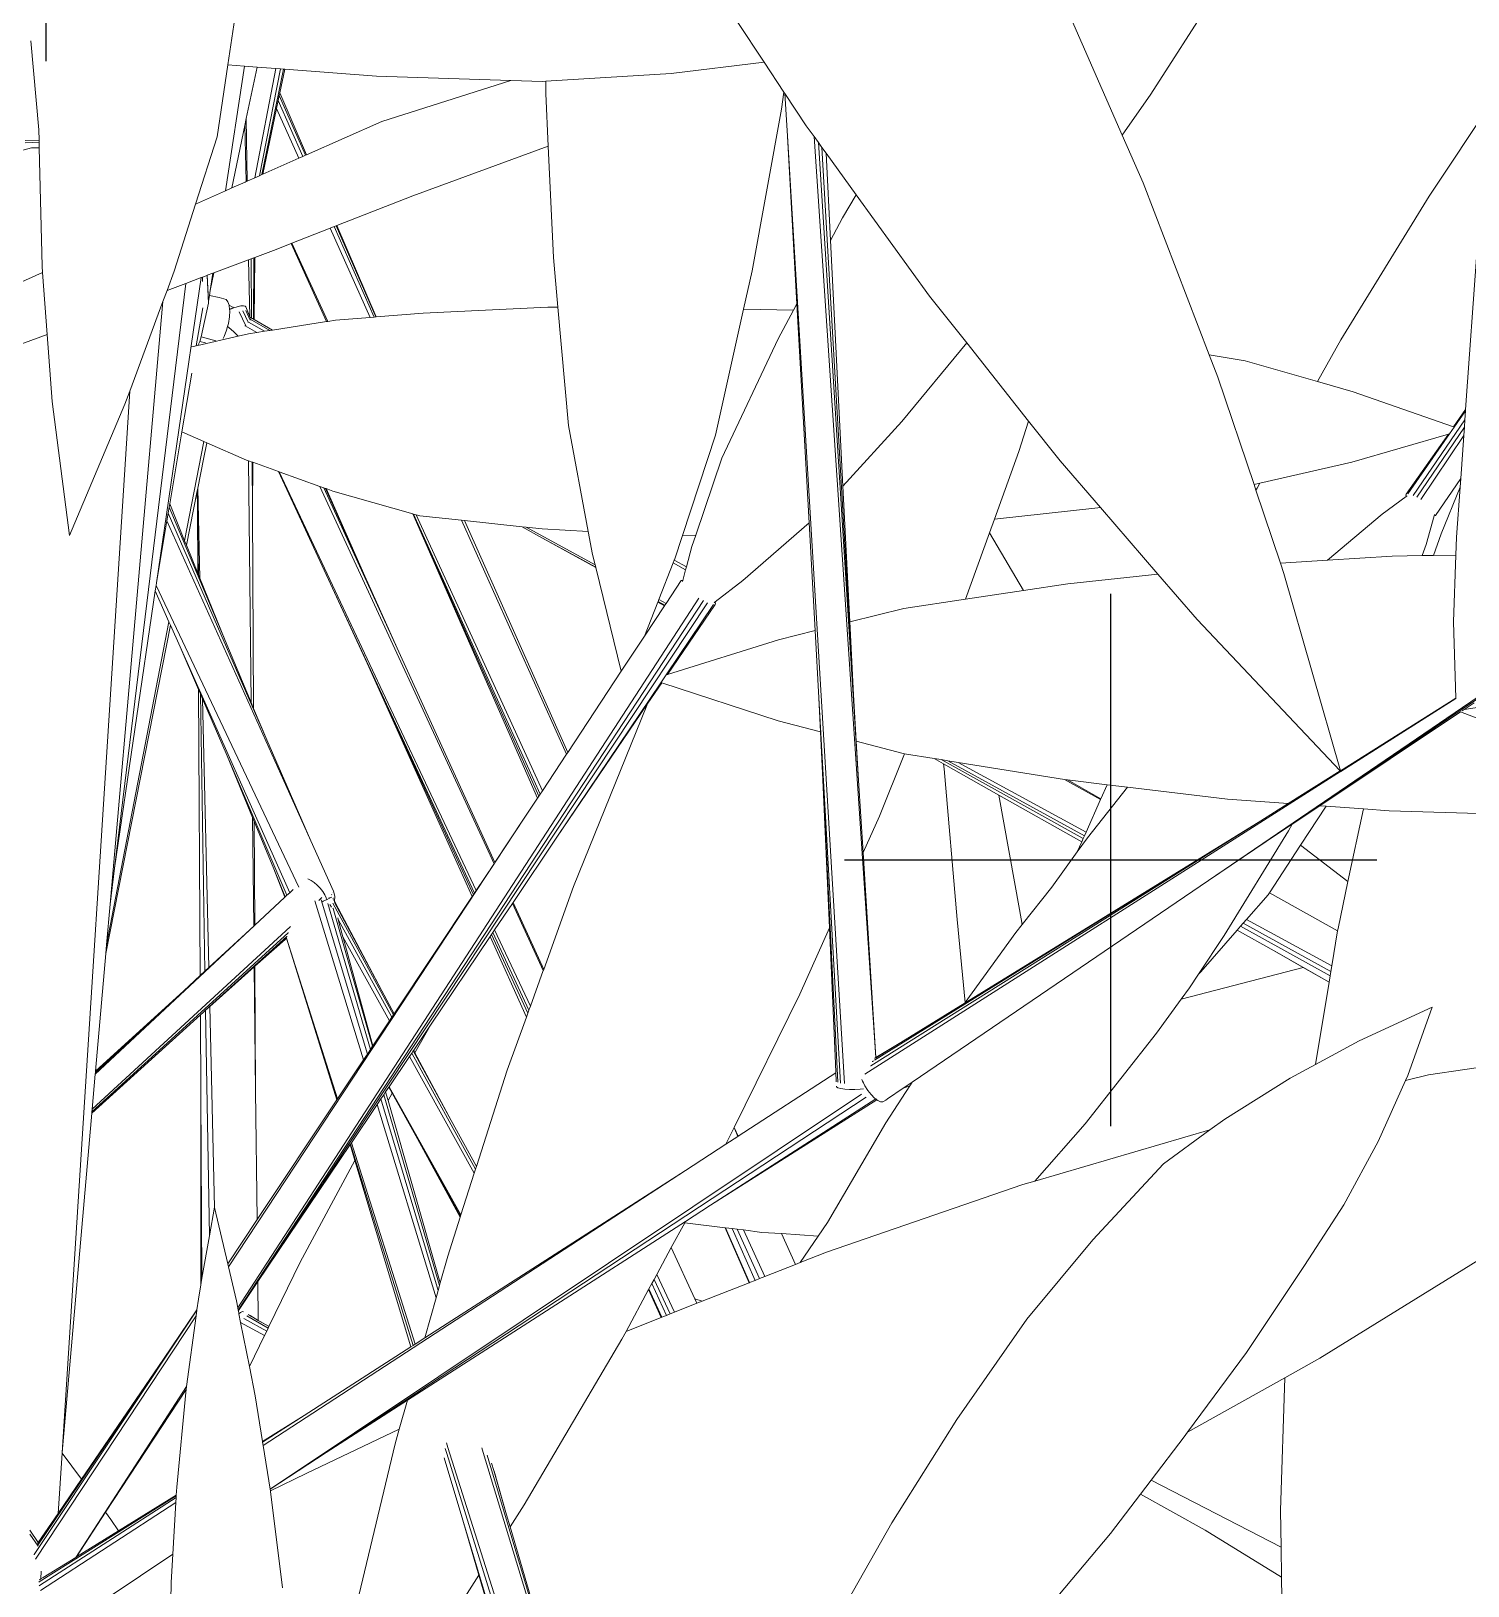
# Model space of a CAD drawing. Header units: millimetres. Extents: x 18 to 174501, y 22 to 24571.
# Drawn here: x 18323.7 to 18458.6, y 21931.9 to 22077.9 of the extents above; entities that cross this region are included whole.
import ezdxf

# ---------------------------------------------------------------- set-up
doc = ezdxf.new("R2010")
doc.units = ezdxf.units.MM
doc.header["$MEASUREMENT"] = 0
doc.layers.add('Edges', color=7, linetype='Continuous', lineweight=18)
doc.layers.add('tampak', color=7, linetype='Continuous')

# ---------------------------------------------------------------- blocks, each defined once
blk = doc.blocks.new('OUTDOOR')
at = {"layer": 'tampak', "transparency": 33554687}
h = blk.add_hatch(dxfattribs=at)
h.set_pattern_fill('CROSS', scale=400)
h.paths.add_polyline_path([(1833117.56, 62258.33), (1829017.56, 62258.33), (1829017.56, 55399.79), (1833117.56, 55399.79)])
blk = doc.blocks.new('BAMBOOPLAN')
at = {"layer": 'Edges'}
for p, q in [((3.6904, -1.3713), (3.7075, -1.2572)), ((5.029, -1.2551), (4.9295, -1.4104)), ((4.8909, -1.4656), (4.8066, -1.2728)), ((4.4103, -1.3675), (4.3742, -1.313)), ((3.4369, -1.4585), (3.4262, -1.3388)), ((3.676, -1.4676), (3.6904, -1.3713)), ((3.6872, -1.5402), (3.7127, -1.373)), ((3.6904, -1.3713), (3.7127, -1.373)), ((3.7127, -1.373), (3.7298, -1.3742)), ((3.7153, -1.4432), (3.7298, -1.3742)), ((3.7266, -1.5226), (3.7549, -1.3761)), ((3.7298, -1.3742), (3.7549, -1.3761)), ((3.7328, -1.5199), (3.7611, -1.3766)), ((3.765, -1.3769), (3.736, -1.5185)), ((3.7549, -1.3761), (3.7611, -1.3766)), ((3.7611, -1.3766), (3.765, -1.3769)), ((3.765, -1.3769), (3.7669, -1.377)), ((4.2857, -1.3826), (4.4103, -1.3675)), ((4.4368, -1.4077), (4.4103, -1.3675)), ((3.7669, -1.377), (3.7603, -1.4086)), ((3.7669, -1.377), (3.89, -1.3863)), ((3.89, -1.3863), (4.0702, -1.3922)), ((3.8972, -1.447), (4.0702, -1.3922)), ((4.0702, -1.3922), (4.1126, -1.3936)), ((4.1126, -1.3936), (4.1173, -1.3933)), ((4.1173, -1.3933), (4.2857, -1.3826)), ((4.1173, -1.3933), (4.1173, -1.4096)), ((3.7595, -1.4122), (3.758, -1.4192)), ((3.7603, -1.4086), (3.7595, -1.4122)), ((3.7595, -1.4122), (3.7945, -1.4925)), ((3.7603, -1.4086), (3.7961, -1.4918)), ((4.1173, -1.4096), (4.1206, -1.4804)), ((4.4368, -1.4077), (4.4337, -1.4307)), ((4.4382, -1.4098), (4.4368, -1.4077)), ((4.4382, -1.4098), (4.4412, -1.4595)), ((4.4668, -1.453), (4.4382, -1.4098)), ((4.9295, -1.4104), (4.8909, -1.4656)), ((3.7558, -1.4297), (3.7373, -1.5179)), ((3.758, -1.4192), (3.7558, -1.4297)), ((3.7858, -1.4964), (3.7558, -1.4297)), ((3.7912, -1.494), (3.758, -1.4192)), ((4.4337, -1.4307), (4.3944, -1.6475)), ((5.3029, -1.5473), (5.3885, -1.4191)), ((3.4372, -1.4721), (3.4369, -1.4585)), ((3.6957, -1.5364), (3.7133, -1.4527)), ((3.7133, -1.4527), (3.7153, -1.4432)), ((3.7153, -1.5276), (3.7133, -1.4527)), ((3.7163, -1.5272), (3.7153, -1.4432)), ((3.7961, -1.4918), (3.8972, -1.447)), ((4.4412, -1.4595), (4.518, -2.7382)), ((4.4412, -1.4595), (4.4542, -1.6919)), ((4.4773, -1.4675), (4.4668, -1.453)), ((3.4372, -1.4721), (3.4185, -1.4729)), ((3.4373, -1.4751), (3.4185, -1.476)), ((3.4373, -1.4751), (3.4372, -1.4721)), ((3.4373, -1.476), (3.4373, -1.4751)), ((3.4374, -1.4826), (3.4373, -1.476)), ((3.6472, -1.558), (3.676, -1.4676)), ((3.939, -1.5468), (4.1206, -1.4804)), ((4.1206, -1.4804), (4.1277, -1.6298)), ((4.5604, -2.7033), (4.4773, -1.4675)), ((4.4831, -1.4755), (4.4773, -1.4675)), ((4.537, -2.3317), (4.4831, -1.4755)), ((4.4877, -1.4819), (4.4831, -1.4755)), ((4.9188, -1.5296), (4.8909, -1.4656)), ((3.427, -1.4827), (3.3761, -1.4962)), ((3.4374, -1.4826), (3.427, -1.4827)), ((3.4411, -1.6415), (3.4374, -1.4826)), ((3.7373, -1.5179), (3.7858, -1.4964)), ((3.7858, -1.4964), (3.7912, -1.494)), ((3.7912, -1.494), (3.7945, -1.4925)), ((3.7945, -1.4925), (3.7961, -1.4918)), ((4.5303, -2.2164), (4.4877, -1.4819)), ((4.4934, -1.4898), (4.4877, -1.4819)), ((4.4934, -1.4898), (4.4994, -1.6069)), ((4.5338, -1.5454), (4.4934, -1.4898)), ((3.7163, -1.5272), (3.7266, -1.5226)), ((3.7266, -1.5226), (3.7328, -1.5199)), ((3.7328, -1.5199), (3.736, -1.5185)), ((3.736, -1.5185), (3.7373, -1.5179)), ((3.6472, -1.558), (3.6872, -1.5402)), ((3.6872, -1.5402), (3.6957, -1.5364)), ((3.6957, -1.5364), (3.7137, -1.5284)), ((3.7137, -1.5284), (3.7153, -1.5276)), ((3.7153, -1.5276), (3.7163, -1.5272)), ((5.0078, -1.7603), (4.9188, -1.5296)), ((3.6185, -1.648), (3.6472, -1.558)), ((3.8369, -1.5868), (3.939, -1.5468)), ((4.5338, -1.5454), (4.5156, -1.5764)), ((4.6323, -1.6815), (4.5338, -1.5454)), ((5.1844, -1.7402), (5.3029, -1.5473)), ((4.5156, -1.5764), (4.4994, -1.6069)), ((3.7764, -1.6104), (3.8279, -1.5903)), ((3.8279, -1.5903), (3.8331, -1.5882)), ((3.8817, -1.7101), (3.8279, -1.5903)), ((3.8331, -1.5882), (3.8357, -1.5872)), ((3.887, -1.7096), (3.8331, -1.5882)), ((3.8357, -1.5872), (3.8369, -1.5868)), ((3.8357, -1.5872), (3.889, -1.7095)), ((3.8369, -1.5868), (3.8896, -1.7094)), ((3.7268, -1.6295), (3.7517, -1.6201)), ((3.7517, -1.6201), (3.7755, -1.6108)), ((3.7755, -1.6108), (3.7764, -1.6104)), ((3.7755, -1.6108), (3.8229, -1.7157)), ((3.7764, -1.6104), (3.8245, -1.7155)), ((4.4994, -1.6069), (4.5161, -1.9367)), ((5.3672, -1.6171), (5.3518, -1.8338)), ((3.4417, -1.6499), (3.4411, -1.6415)), ((3.6089, -1.674), (3.6185, -1.648)), ((3.6718, -1.6503), (3.7181, -1.6328)), ((3.7181, -1.6328), (3.7219, -1.6313)), ((3.7201, -1.7087), (3.7181, -1.6328)), ((3.7219, -1.6313), (3.7253, -1.6301)), ((3.7223, -1.7109), (3.7219, -1.6313)), ((3.7253, -1.6301), (3.7249, -1.7124)), ((3.7253, -1.6301), (3.7268, -1.6295)), ((3.7268, -1.6295), (3.7258, -1.7129)), ((4.1277, -1.6298), (4.1335, -1.6963)), ((4.3944, -1.6475), (4.3828, -1.6989)), ((3.3492, -1.6915), (3.4417, -1.6499)), ((3.448, -1.733), (3.4417, -1.6499)), ((3.634, -1.6645), (3.5384, -2.4491)), ((3.6548, -1.6566), (3.5947, -2.0664)), ((3.6089, -1.674), (3.634, -1.6645)), ((3.634, -1.6645), (3.6548, -1.6566)), ((3.6548, -1.6566), (3.6565, -1.656)), ((3.6565, -1.656), (3.6628, -1.6537)), ((3.6566, -1.6619), (3.6565, -1.656)), ((3.6628, -1.6537), (3.6629, -1.6536)), ((3.6646, -1.6911), (3.6628, -1.6537)), ((3.6629, -1.6536), (3.6703, -1.6508)), ((3.6646, -1.6881), (3.6629, -1.6536)), ((3.6668, -1.6741), (3.6718, -1.6503)), ((3.6668, -1.6741), (3.6703, -1.6508)), ((3.6703, -1.6508), (3.6718, -1.6503)), ((3.5326, -2.4972), (3.6034, -1.6887)), ((3.5589, -1.8089), (3.6034, -1.6887)), ((3.6034, -1.6887), (3.6089, -1.674)), ((3.6646, -1.6881), (3.6658, -1.6805)), ((3.6646, -1.6881), (3.6646, -1.6911)), ((3.6658, -1.6805), (3.6668, -1.6741)), ((3.6789, -1.6835), (3.6658, -1.6805)), ((3.6822, -1.6843), (3.6789, -1.6835)), ((3.6822, -1.6843), (3.6881, -1.6859)), ((3.6907, -1.689), (3.6881, -1.6859)), ((3.6922, -1.6936), (3.6907, -1.689)), ((4.6822, -1.7444), (4.6323, -1.6815)), ((3.6568, -1.6974), (3.6482, -1.7481)), ((3.6545, -1.736), (3.6646, -1.6911)), ((3.6912, -1.7183), (3.6927, -1.7094)), ((3.6987, -1.6972), (3.6922, -1.6936)), ((3.6924, -1.6942), (3.6922, -1.6936)), ((3.6929, -1.6993), (3.6924, -1.6942)), ((3.6927, -1.7094), (3.6931, -1.7012)), ((3.6954, -1.6984), (3.6929, -1.6993)), ((3.6931, -1.7012), (3.6929, -1.6993)), ((3.6943, -1.6977), (3.6954, -1.6984)), ((3.697, -1.6978), (3.6954, -1.6984)), ((3.6985, -1.6973), (3.697, -1.6978)), ((3.6971, -1.6965), (3.6985, -1.6973)), ((3.6987, -1.6972), (3.6985, -1.6973)), ((3.7028, -1.6959), (3.6987, -1.6972)), ((3.7078, -1.6947), (3.7028, -1.6959)), ((3.7145, -1.7213), (3.7058, -1.7025)), ((3.7116, -1.6944), (3.7078, -1.6947)), ((3.7177, -1.7164), (3.7108, -1.7013)), ((3.7139, -1.6948), (3.7116, -1.6944)), ((3.7145, -1.6961), (3.7139, -1.6948)), ((3.7175, -1.7027), (3.7145, -1.6961)), ((3.7146, -1.701), (3.7203, -1.7137)), ((3.7169, -1.7015), (3.7206, -1.71)), ((3.7175, -1.7027), (3.7201, -1.7087)), ((3.7201, -1.7087), (3.7206, -1.71)), ((3.7207, -1.71), (3.7206, -1.71)), ((3.7208, -1.7104), (3.7207, -1.71)), ((3.7207, -1.71), (3.7223, -1.7109)), ((3.7208, -1.7104), (3.7214, -1.7117)), ((3.8352, -1.7138), (3.8817, -1.7101)), ((3.8817, -1.7101), (3.887, -1.7096)), ((3.887, -1.7096), (3.889, -1.7095)), ((3.889, -1.7095), (3.8896, -1.7094)), ((3.8896, -1.7094), (3.9527, -1.7043)), ((3.9527, -1.7043), (4.12, -1.6962)), ((4.12, -1.6962), (4.1335, -1.6963)), ((4.1335, -1.6963), (4.1476, -1.855)), ((4.3828, -1.6989), (4.3448, -1.8681)), ((4.3828, -1.6989), (4.4496, -1.7005)), ((4.4496, -1.7005), (4.4293, -1.7388)), ((4.4542, -1.6919), (4.4496, -1.7005)), ((4.4542, -1.6919), (4.4707, -1.9856)), ((3.6857, -1.7359), (3.6889, -1.7274)), ((3.6889, -1.7274), (3.6902, -1.7224)), ((3.6902, -1.7224), (3.6912, -1.7183)), ((3.6917, -1.7236), (3.6902, -1.7224)), ((3.6985, -1.7296), (3.6917, -1.7236)), ((3.7007, -1.7317), (3.6985, -1.7296)), ((3.7138, -1.7216), (3.7134, -1.7214)), ((3.7294, -1.7303), (3.7138, -1.7216)), ((3.7146, -1.7214), (3.7145, -1.7213)), ((3.7181, -1.7165), (3.7177, -1.7163)), ((3.7179, -1.7168), (3.7177, -1.7164)), ((3.7398, -1.7286), (3.7181, -1.7165)), ((3.7184, -1.732), (3.7294, -1.7303)), ((3.7203, -1.7125), (3.7205, -1.7126)), ((3.7203, -1.7137), (3.7204, -1.714)), ((3.7205, -1.7126), (3.7467, -1.7276)), ((3.7223, -1.7109), (3.7236, -1.7117)), ((3.7236, -1.7117), (3.7249, -1.7124)), ((3.7249, -1.7124), (3.7258, -1.7129)), ((3.7258, -1.7129), (3.7503, -1.727)), ((3.7294, -1.7303), (3.7398, -1.7286)), ((3.7398, -1.7286), (3.7467, -1.7276)), ((3.7467, -1.7276), (3.7503, -1.727)), ((3.7503, -1.727), (3.8229, -1.7157)), ((3.8229, -1.7157), (3.8245, -1.7155)), ((3.8245, -1.7155), (3.8352, -1.7138)), ((3.3763, -1.7591), (3.448, -1.733)), ((3.4548, -1.823), (3.448, -1.733)), ((3.642, -1.7495), (3.6482, -1.7481)), ((3.6482, -1.7481), (3.6503, -1.7476)), ((3.6503, -1.7476), (3.7043, -1.7352)), ((3.6503, -1.7476), (3.6511, -1.7461)), ((3.6511, -1.7461), (3.653, -1.7426)), ((3.653, -1.7424), (3.6545, -1.736)), ((3.653, -1.7426), (3.653, -1.7424)), ((3.653, -1.7424), (3.6603, -1.7444)), ((3.6545, -1.736), (3.6742, -1.7413)), ((3.6603, -1.7444), (3.6604, -1.7444)), ((3.6844, -1.7385), (3.6857, -1.7359)), ((3.7043, -1.7352), (3.7007, -1.7317)), ((3.7043, -1.7352), (3.7184, -1.732)), ((4.4293, -1.7388), (4.3533, -1.899)), ((4.6822, -1.7444), (4.595, -1.8498)), ((4.7652, -1.8492), (4.6822, -1.7444)), ((5.1528, -1.796), (5.1844, -1.7402)), ((5.0078, -1.7603), (5.0559, -1.7683)), ((5.0193, -1.7901), (5.0078, -1.7603)), ((5.0559, -1.7683), (5.1528, -1.796)), ((3.642, -1.7851), (3.6288, -1.8637)), ((5.0678, -1.9345), (5.0193, -1.7901)), ((3.4681, -3.2333), (3.5589, -1.8089)), ((3.5524, -1.8264), (3.5589, -1.8089)), ((5.1528, -1.796), (5.2009, -1.8098)), ((5.2009, -1.8098), (5.3356, -1.857)), ((3.4778, -2.0026), (3.4548, -1.823)), ((3.4778, -2.0026), (3.5524, -1.8264)), ((5.3356, -1.857), (5.3518, -1.8338)), ((5.3365, -1.8573), (5.3517, -1.8354)), ((5.3517, -1.8354), (5.3508, -1.8477)), ((5.3518, -1.8338), (5.3517, -1.8354)), ((4.1476, -1.855), (4.1742, -1.9973)), ((4.595, -1.8498), (4.5161, -1.9367)), ((4.7521, -1.8902), (4.7652, -1.8492)), ((4.8074, -1.9025), (4.7652, -1.8492)), ((5.3508, -1.8477), (5.2815, -1.949)), ((5.3508, -1.8477), (5.3502, -1.8573)), ((3.6288, -1.8637), (3.6125, -1.9603)), ((3.6288, -1.8637), (3.6583, -1.8765)), ((3.6325, -2.0097), (3.6583, -1.8765)), ((3.6583, -1.8765), (3.6621, -1.8782)), ((4.3448, -1.8681), (4.3007, -2.0026)), ((5.1989, -1.9044), (5.3288, -1.8666)), ((5.2721, -1.9474), (5.3288, -1.8666)), ((5.2741, -1.947), (5.3303, -1.8662)), ((5.3502, -1.8573), (5.2864, -1.9514)), ((5.3493, -1.8685), (5.2916, -1.9545)), ((5.3288, -1.8666), (5.3303, -1.8662)), ((5.3303, -1.8662), (5.3365, -1.8573)), ((5.3356, -1.857), (5.3365, -1.8573)), ((5.3493, -1.8685), (5.3452, -1.9264)), ((5.3502, -1.8573), (5.3493, -1.8685)), ((3.6578, -1.9001), (3.6621, -1.8782)), ((3.6622, -1.8783), (3.6578, -1.9001)), ((3.6621, -1.8782), (3.6622, -1.8783)), ((3.6622, -1.8783), (3.7156, -1.9015)), ((4.7193, -1.9808), (4.7521, -1.8902)), ((3.65, -1.9392), (3.6578, -1.9001)), ((3.7156, -1.9015), (3.7181, -1.9024)), ((3.7218, -2.227), (3.7181, -1.9024)), ((3.7181, -1.9024), (3.7233, -1.9043)), ((3.7237, -1.9677), (3.7233, -1.9043)), ((3.7233, -1.9043), (3.724, -1.9045)), ((3.724, -1.9045), (3.7237, -1.9677)), ((3.724, -1.9045), (3.7583, -1.9168)), ((3.7583, -1.9168), (3.8311, -2.0732)), ((3.7583, -1.9168), (3.7595, -1.9172)), ((3.7595, -1.9172), (4.0238, -2.4792)), ((3.7595, -1.9172), (3.814, -1.9368)), ((4.3533, -1.899), (4.3184, -2.0022)), ((4.8616, -1.9652), (4.8074, -1.9025)), ((5.0756, -1.9327), (5.1989, -1.9044)), ((3.6493, -1.943), (3.65, -1.9392)), ((3.65, -1.9392), (3.6528, -2.0598)), ((4.0478, -2.4431), (3.814, -1.9368)), ((3.814, -1.9368), (3.8192, -1.9387)), ((3.9176, -2.1541), (3.8192, -1.9387)), ((3.8192, -1.9387), (3.8214, -1.9395)), ((3.8214, -1.9395), (3.8743, -2.0575)), ((3.8214, -1.9395), (3.8223, -1.9398)), ((3.8223, -1.9398), (3.8743, -2.0575)), ((3.8223, -1.9398), (3.8314, -1.9431)), ((4.5161, -1.9367), (4.5254, -2.1187)), ((5.0678, -1.9345), (5.0756, -1.9327)), ((5.0703, -1.9421), (5.0678, -1.9345)), ((5.0703, -1.9421), (5.0718, -1.9394)), ((5.0718, -1.9394), (5.0756, -1.9327)), ((5.3114, -1.9759), (5.3452, -1.9264)), ((5.3188, -2.0003), (5.3443, -1.938)), ((5.3443, -1.938), (5.3395, -2.005)), ((5.3452, -1.9264), (5.3443, -1.938)), ((3.6125, -1.9603), (3.6117, -1.9648)), ((3.6325, -2.0097), (3.6125, -1.9603)), ((3.635, -2.0156), (3.6493, -1.943)), ((3.6493, -1.943), (3.6497, -1.9652)), ((3.8314, -1.9431), (3.9388, -1.9736)), ((5.1031, -2.0397), (5.0703, -1.9421)), ((5.2398, -1.9741), (5.2718, -1.9505)), ((5.2721, -1.9474), (5.2714, -1.9488)), ((5.2714, -1.9488), (5.2718, -1.9505)), ((5.2718, -1.9505), (5.2735, -1.9493)), ((3.6104, -1.9727), (3.6087, -1.9831)), ((3.6117, -1.9648), (3.6104, -1.9727)), ((3.7429, -2.2771), (3.6104, -1.9727)), ((3.6868, -2.1437), (3.6117, -1.9648)), ((3.6502, -2.0532), (3.6497, -1.9652)), ((3.6497, -1.9652), (3.6512, -2.0556)), ((3.7251, -2.2348), (3.7237, -1.9677)), ((3.9388, -1.9736), (4.108, -2.3524)), ((4.106, -2.3554), (3.9388, -1.9736)), ((3.9388, -1.9736), (3.9397, -1.9739)), ((3.9388, -1.9736), (3.9388, -1.9736)), ((3.9397, -1.9739), (4.1098, -2.3497)), ((3.9397, -1.9739), (3.9432, -1.9748)), ((3.9432, -1.9748), (4.1127, -2.3452)), ((3.9432, -1.9748), (3.9482, -1.9763)), ((3.9482, -1.9763), (4.0039, -1.9823)), ((4.7127, -1.9992), (4.7193, -1.9808)), ((4.7193, -1.9808), (4.8582, -1.9656)), ((4.8582, -1.9656), (4.8616, -1.9652)), ((4.9387, -2.0544), (4.8616, -1.9652)), ((5.1663, -2.0358), (5.2398, -1.9741)), ((5.2987, -2.0149), (5.3096, -1.9763)), ((5.3096, -1.9763), (5.3101, -1.9746)), ((5.3096, -1.9763), (5.3114, -1.9759)), ((3.6087, -1.9831), (3.5947, -2.0664)), ((3.8018, -2.4126), (3.6087, -1.9831)), ((4.145, -2.2963), (4.0039, -1.9823)), ((4.0039, -1.9823), (4.0083, -1.9827)), ((4.1466, -2.294), (4.0083, -1.9827)), ((4.0083, -1.9827), (4.0857, -1.9911)), ((4.0857, -1.9911), (4.113, -2.0061)), ((4.0857, -1.9911), (4.0909, -1.9916)), ((4.0909, -1.9916), (4.1834, -2.0419)), ((4.0909, -1.9916), (4.1125, -1.9939)), ((4.1125, -1.9939), (4.1742, -1.9973)), ((4.1742, -1.9973), (4.1799, -2.0281)), ((4.3007, -2.0026), (4.2899, -2.0354)), ((4.3007, -2.0026), (4.3184, -2.0022)), ((4.3184, -2.0022), (4.3133, -2.0175)), ((4.4707, -1.9856), (4.3816, -2.0632)), ((4.4707, -1.9856), (4.4788, -2.1304)), ((4.6806, -2.0881), (4.7127, -1.9992)), ((4.7583, -2.0764), (4.7127, -1.9992)), ((5.3088, -2.0295), (5.3188, -2.0003)), ((3.635, -2.0156), (3.6325, -2.0097)), ((3.6502, -2.0532), (3.635, -2.0156)), ((4.113, -2.0061), (4.1843, -2.0457)), ((4.113, -2.0061), (4.1842, -2.0452)), ((4.3133, -2.0175), (4.3059, -2.0449)), ((5.2936, -2.0297), (5.2987, -2.0149)), ((5.3395, -2.005), (5.3387, -2.029)), ((4.1799, -2.0281), (4.1834, -2.0419)), ((4.1834, -2.0419), (4.1842, -2.0452)), ((4.2882, -2.0395), (4.269, -2.0885)), ((4.2897, -2.0359), (4.2882, -2.0395)), ((4.3048, -2.0487), (4.2882, -2.0395)), ((4.2899, -2.0354), (4.2897, -2.0359)), ((4.3059, -2.0449), (4.2897, -2.0359)), ((5.1663, -2.0358), (5.1031, -2.0397)), ((5.1079, -2.0538), (5.1031, -2.0397)), ((5.2533, -2.0304), (5.1663, -2.0358)), ((5.2936, -2.0297), (5.2533, -2.0304)), ((5.3088, -2.0295), (5.2936, -2.0297)), ((5.3387, -2.029), (5.3088, -2.0295)), ((5.3387, -2.029), (5.3355, -2.1185)), ((3.6512, -2.0556), (3.6502, -2.0532)), ((3.6528, -2.0598), (3.6512, -2.0556)), ((3.6868, -2.1437), (3.6528, -2.0598)), ((3.8743, -2.0575), (3.9176, -2.1541)), ((4.1842, -2.0452), (4.1843, -2.0457)), ((4.1843, -2.0457), (4.2186, -2.1847)), ((4.2988, -2.0633), (4.2786, -2.0938)), ((4.2988, -2.0633), (4.301, -2.0629)), ((4.301, -2.0629), (4.3006, -2.0645)), ((4.3048, -2.0487), (4.301, -2.0629)), ((4.3059, -2.0449), (4.3048, -2.0487)), ((4.3816, -2.0632), (4.3446, -2.0917)), ((4.9387, -2.0544), (4.818, -2.0674)), ((4.9916, -2.1155), (4.9387, -2.0544)), ((5.1839, -2.3183), (5.1079, -2.0538)), ((3.5931, -2.077), (3.5384, -2.4491)), ((3.5941, -2.07), (3.5931, -2.077)), ((3.6115, -2.1184), (3.5931, -2.077)), ((3.5947, -2.0664), (3.5941, -2.07)), ((3.5941, -2.07), (3.7856, -2.4745)), ((3.8311, -2.0732), (4.0215, -2.4826)), ((3.8311, -2.0732), (3.8774, -2.174)), ((4.7583, -2.0764), (4.6806, -2.0881)), ((4.818, -2.0674), (4.7583, -2.0764)), ((3.7039, -3.039), (4.3226, -2.0866)), ((3.7045, -3.042), (4.3287, -2.0901)), ((3.7057, -3.0412), (4.3342, -2.0929)), ((4.2675, -2.0922), (4.2496, -2.1378)), ((4.2764, -2.0972), (4.2496, -2.1378)), ((4.2676, -2.092), (4.2675, -2.0922)), ((4.2764, -2.0972), (4.2675, -2.0922)), ((4.2679, -2.0912), (4.2676, -2.092)), ((4.2676, -2.092), (4.2765, -2.097)), ((4.269, -2.0885), (4.2679, -2.0912)), ((4.2679, -2.0912), (4.277, -2.0962)), ((4.269, -2.0885), (4.2786, -2.0938)), ((4.2765, -2.097), (4.2764, -2.0972)), ((4.277, -2.0962), (4.2765, -2.097)), ((4.2786, -2.0938), (4.277, -2.0962)), ((4.3424, -2.0954), (4.2788, -2.1899)), ((4.3445, -2.0951), (4.2804, -2.1894)), ((4.3446, -2.0917), (4.343, -2.0929)), ((4.3445, -2.0951), (4.3451, -2.0936)), ((4.3451, -2.0936), (4.3446, -2.0917)), ((4.5978, -2.1005), (4.5254, -2.1187)), ((4.6806, -2.0881), (4.5978, -2.1005)), ((3.5267, -2.5638), (3.6137, -2.1232)), ((3.5278, -2.552), (3.6115, -2.1184)), ((3.6137, -2.1232), (3.6115, -2.1184)), ((3.6266, -2.1522), (3.6137, -2.1232)), ((4.5254, -2.1187), (4.5303, -2.2164)), ((5.1832, -2.3187), (4.9916, -2.1155)), ((5.3355, -2.1185), (5.3386, -2.2211)), ((3.7218, -2.227), (3.6868, -2.1437)), ((4.2496, -2.1378), (4.2186, -2.1847)), ((4.4296, -2.1428), (4.2804, -2.1894)), ((4.4788, -2.1304), (4.4296, -2.1428)), ((4.4788, -2.1304), (4.4838, -2.2205)), ((3.7735, -2.482), (3.6266, -2.1522)), ((3.6511, -2.2093), (3.6266, -2.1522)), ((4.0489, -2.4415), (3.9176, -2.1541)), ((4.0184, -2.4872), (3.8774, -2.174)), ((3.8774, -2.174), (4.0201, -2.4847)), ((4.2186, -2.1847), (4.1466, -2.294)), ((4.2788, -2.1899), (4.2718, -2.2003)), ((4.2804, -2.1894), (4.2788, -2.1899)), ((5.0068, -2.4655), (5.4325, -2.1758)), ((5.0841, -2.4133), (5.434, -2.1771)), ((3.6534, -2.5933), (3.6511, -2.2093)), ((3.6538, -2.2154), (3.6511, -2.2093)), ((4.2718, -2.2003), (4.1322, -2.4077)), ((4.2728, -2.2006), (4.2535, -2.2291)), ((4.2728, -2.2006), (4.2718, -2.2003)), ((4.429, -2.2513), (4.2728, -2.2006)), ((3.6538, -2.2154), (3.6598, -2.5873)), ((3.6566, -2.2221), (3.6538, -2.2154)), ((3.6566, -2.2221), (3.665, -2.5825)), ((3.6894, -2.2983), (3.6566, -2.2221)), ((3.7251, -2.2348), (3.7218, -2.227)), ((4.2535, -2.2291), (4.1322, -2.4077)), ((4.1546, -2.4739), (4.2527, -2.231)), ((4.2527, -2.231), (4.2535, -2.2291)), ((4.4838, -2.2205), (4.5128, -2.7374)), ((4.4861, -2.2663), (4.4838, -2.2205)), ((4.534, -2.2788), (4.5303, -2.2164)), ((5.3386, -2.2211), (5.1839, -2.3183)), ((5.3386, -2.2213), (5.1842, -2.3194)), ((5.3386, -2.2211), (5.3386, -2.2213)), ((5.3386, -2.2213), (5.3386, -2.2221)), ((5.4863, -2.2151), (5.3498, -2.2362)), ((5.3631, -2.2273), (5.3498, -2.2362)), ((3.7429, -2.2771), (3.7251, -2.2348)), ((4.4861, -2.2663), (4.429, -2.2513)), ((5.345, -2.2394), (5.1559, -2.3654)), ((5.345, -2.2394), (5.3448, -2.2393)), ((5.4629, -2.2852), (5.345, -2.2394)), ((5.3498, -2.2362), (5.3473, -2.2379)), ((4.4892, -2.3305), (4.4861, -2.2663)), ((3.8018, -2.4126), (3.7429, -2.2771)), ((4.1466, -2.294), (4.145, -2.2963)), ((4.5968, -2.2953), (4.534, -2.2788)), ((4.537, -2.3317), (4.534, -2.2788)), ((3.7236, -2.3811), (3.6894, -2.2983)), ((3.7698, -2.4855), (3.6894, -2.2983)), ((4.145, -2.2963), (4.1127, -2.3452)), ((4.565, -2.3795), (4.5988, -2.2956)), ((4.5988, -2.2956), (4.5968, -2.2953)), ((4.6384, -2.302), (4.5988, -2.2956)), ((4.6512, -2.3092), (4.6384, -2.302)), ((4.6479, -2.3035), (4.6384, -2.302)), ((4.6479, -2.3035), (4.8385, -2.4095)), ((4.6568, -2.3049), (4.6479, -2.3035)), ((4.6517, -2.316), (4.6512, -2.3092)), ((4.7253, -2.3511), (4.6512, -2.3092)), ((4.6568, -2.3049), (4.8401, -2.4058)), ((4.6708, -2.3072), (4.6568, -2.3049)), ((4.6708, -2.3072), (4.8424, -2.4006)), ((4.8134, -2.3302), (4.6708, -2.3072)), ((4.509, -2.7363), (4.4892, -2.3305)), ((4.4979, -2.5294), (4.4892, -2.3305)), ((4.5431, -2.4283), (4.537, -2.3317)), ((5.184, -2.3196), (4.5454, -2.7255)), ((4.6692, -2.5181), (4.6517, -2.316)), ((4.8619, -2.357), (4.8134, -2.3302)), ((4.8166, -2.3307), (4.8134, -2.3302)), ((4.8175, -2.3308), (4.8166, -2.3307)), ((4.8624, -2.3559), (4.8175, -2.3308)), ((4.8708, -2.3372), (4.8175, -2.3308)), ((5.1832, -2.3187), (5.1138, -2.3624)), ((5.184, -2.3196), (5.1832, -2.3187)), ((5.1842, -2.3194), (5.1839, -2.3183)), ((5.1844, -2.32), (5.184, -2.3196)), ((5.1844, -2.32), (5.1842, -2.3194)), ((4.106, -2.3554), (4.0884, -2.3821)), ((4.108, -2.3524), (4.106, -2.3554)), ((4.1098, -2.3497), (4.108, -2.3524)), ((4.1127, -2.3452), (4.1098, -2.3497)), ((4.7532, -2.5045), (4.7253, -2.3511)), ((4.8365, -2.414), (4.7253, -2.3511)), ((4.8424, -2.4006), (4.8619, -2.357)), ((4.8442, -2.4084), (4.8979, -2.3404)), ((4.8619, -2.357), (4.8624, -2.3559)), ((4.8624, -2.3559), (4.8708, -2.3372)), ((4.8979, -2.3404), (4.8708, -2.3372)), ((5.0322, -2.3564), (4.8979, -2.3404)), ((5.1138, -2.3624), (5.0322, -2.3564)), ((5.1138, -2.3624), (5.0768, -2.3856)), ((5.1559, -2.3654), (5.119, -2.3901)), ((5.1302, -2.4184), (5.1645, -2.3661)), ((5.1645, -2.3661), (5.1559, -2.3654)), ((5.2145, -2.3697), (5.1645, -2.3661)), ((5.1938, -2.4671), (5.2145, -2.3697)), ((5.249, -2.3723), (5.2145, -2.3697)), ((5.4536, -2.378), (5.249, -2.3723)), ((4.0884, -2.3821), (3.6912, -2.984)), ((3.7253, -2.5268), (3.7236, -2.3811)), ((3.7259, -2.3867), (3.7236, -2.3811)), ((3.7266, -2.5256), (3.7259, -2.3867)), ((3.7521, -2.4501), (3.7259, -2.3867)), ((4.0884, -2.3821), (4.0489, -2.4415)), ((4.5431, -2.4283), (4.565, -2.3795)), ((5.0768, -2.3856), (4.5536, -2.7142)), ((5.0058, -2.4296), (5.0768, -2.3856)), ((5.0279, -2.5395), (5.114, -2.3991)), ((5.119, -2.3901), (5.0841, -2.4133)), ((5.114, -2.3991), (5.119, -2.3901)), ((3.8322, -2.4801), (3.8018, -2.4126)), ((4.1322, -2.4077), (4.0734, -2.4951)), ((4.8305, -2.4273), (4.8442, -2.4084)), ((4.8305, -2.4273), (4.8365, -2.414)), ((4.8365, -2.414), (4.8385, -2.4095)), ((4.8385, -2.4095), (4.8401, -2.4058)), ((4.8401, -2.4058), (4.8424, -2.4006)), ((5.0068, -2.4655), (5.0841, -2.4133)), ((5.0885, -2.4822), (5.1302, -2.4184)), ((5.1938, -2.4671), (5.1302, -2.4184)), ((4.5604, -2.7033), (4.5431, -2.4283)), ((4.5586, -2.7068), (5.0058, -2.4296)), ((4.68, -2.6299), (5.0058, -2.4296)), ((4.7962, -2.4745), (4.8305, -2.4273)), ((3.5384, -2.4491), (3.5326, -2.4972)), ((3.7672, -2.4879), (3.7521, -2.4501)), ((3.7676, -2.4875), (3.7521, -2.4501)), ((4.0478, -2.4431), (4.0238, -2.4792)), ((4.0489, -2.4415), (4.0478, -2.4431)), ((3.7735, -2.482), (3.7698, -2.4855)), ((3.7781, -2.4778), (3.7735, -2.482)), ((3.7988, -2.4638), (3.7977, -2.4635)), ((3.8025, -2.4656), (3.7988, -2.4638)), ((3.8065, -2.4684), (3.8025, -2.4656)), ((3.8106, -2.472), (3.8065, -2.4684)), ((3.8145, -2.4761), (3.8106, -2.472)), ((3.818, -2.4805), (3.8145, -2.4761)), ((3.8207, -2.4848), (3.818, -2.4805)), ((3.8316, -2.4811), (3.8316, -2.4812)), ((3.834, -2.4865), (3.8322, -2.4801)), ((4.0215, -2.4826), (4.0201, -2.4847)), ((4.0238, -2.4792), (4.0215, -2.4826)), ((4.1144, -2.585), (4.1546, -2.4739)), ((4.6091, -2.7362), (5.0068, -2.4655)), ((4.7566, -2.5248), (4.7962, -2.4745)), ((5.0868, -2.4847), (5.0884, -2.4824)), ((5.0884, -2.4824), (5.0885, -2.4822)), ((5.123, -2.5015), (5.0884, -2.4824)), ((5.123, -2.5015), (5.0885, -2.4822)), ((5.1805, -2.5302), (5.1938, -2.4671)), ((3.5278, -2.552), (3.5326, -2.4972)), ((3.7672, -2.4879), (3.7463, -2.5074)), ((3.7676, -2.4875), (3.7672, -2.4879)), ((3.7698, -2.4855), (3.7676, -2.4875)), ((3.8725, -2.7064), (3.8074, -2.493)), ((3.8125, -2.4924), (3.8166, -2.4886)), ((3.8125, -2.4924), (3.8125, -2.4924)), ((3.8778, -2.6985), (3.8159, -2.4915)), ((3.8186, -2.4936), (3.8176, -2.4942)), ((3.8238, -2.491), (3.8186, -2.4936)), ((3.8226, -2.4889), (3.8207, -2.4848)), ((3.8231, -2.4907), (3.8226, -2.4889)), ((3.827, -2.4894), (3.8238, -2.491)), ((3.8247, -2.4967), (3.8247, -2.4966)), ((3.8819, -2.6923), (3.8247, -2.4967)), ((3.827, -2.4894), (3.8259, -2.4889)), ((3.8276, -2.4891), (3.827, -2.4894)), ((3.8299, -2.4881), (3.8276, -2.4891)), ((3.8295, -2.5014), (3.8276, -2.498)), ((3.8295, -2.5015), (3.8295, -2.5014)), ((3.8298, -2.4844), (3.83, -2.4848)), ((3.8301, -2.4881), (3.8299, -2.4881)), ((3.9129, -2.6457), (3.8315, -2.4961)), ((3.8317, -2.4901), (3.8316, -2.4898)), ((3.8317, -2.5031), (3.8316, -2.5026)), ((3.8847, -2.6881), (3.8317, -2.5031)), ((3.832, -2.4893), (3.8321, -2.4895)), ((3.8336, -2.4937), (3.8323, -2.4912)), ((3.8336, -2.4937), (3.8337, -2.4934)), ((3.8344, -2.495), (3.8336, -2.4937)), ((3.8337, -2.4934), (3.834, -2.4865)), ((3.8338, -2.4951), (3.8973, -2.6138)), ((3.8344, -2.495), (3.8973, -2.6138)), ((4.0184, -2.4872), (3.9137, -2.6445)), ((4.0201, -2.4847), (4.0184, -2.4872)), ((4.0724, -2.4965), (4.0486, -2.5319)), ((4.0734, -2.4951), (4.0724, -2.4965)), ((4.1139, -2.5864), (4.0724, -2.4965)), ((4.1144, -2.585), (4.0734, -2.4951)), ((5.0579, -2.5178), (5.0868, -2.4847)), ((5.18, -2.5331), (5.123, -2.5015)), ((3.7463, -2.5074), (3.5126, -2.7254)), ((3.7463, -2.5074), (3.7266, -2.5256)), ((3.838, -2.5157), (3.8386, -2.518)), ((3.9107, -2.649), (3.8386, -2.518)), ((3.8386, -2.518), (3.8409, -2.5263)), ((4.6803, -2.6295), (4.6692, -2.5181)), ((4.7566, -2.5248), (4.7532, -2.5045)), ((5.0498, -2.527), (5.0534, -2.523)), ((5.0534, -2.523), (5.0579, -2.5178)), ((5.0534, -2.523), (5.1709, -2.5876)), ((5.0579, -2.5178), (5.1722, -2.58)), ((3.5081, -2.7761), (3.7713, -2.5357)), ((3.5085, -2.7725), (3.7741, -2.5277)), ((3.6607, -2.6397), (3.7697, -2.541)), ((3.7253, -2.5268), (3.665, -2.5825)), ((3.7266, -2.5256), (3.7253, -2.5268)), ((3.7673, -2.5447), (3.7269, -2.5807)), ((3.7692, -2.543), (3.7673, -2.5447)), ((3.7691, -2.5425), (3.7693, -2.5429)), ((3.7693, -2.5429), (3.7692, -2.543)), ((3.7692, -2.543), (3.8367, -2.7601)), ((3.7693, -2.5429), (3.8376, -2.7588)), ((3.7697, -2.541), (3.7701, -2.5406)), ((3.7713, -2.5357), (3.7715, -2.5355)), ((3.7741, -2.5277), (3.7744, -2.5274)), ((3.8409, -2.5263), (3.845, -2.5412)), ((3.8428, -2.5332), (3.845, -2.5412)), ((3.9075, -2.6538), (3.845, -2.5412)), ((3.845, -2.5412), (3.8457, -2.5439)), ((3.8457, -2.5439), (3.8852, -2.6873)), ((4.0426, -2.5408), (3.9626, -2.6597)), ((4.0445, -2.538), (4.0426, -2.5408)), ((4.0913, -2.6489), (4.0426, -2.5408)), ((4.0461, -2.5355), (4.0445, -2.538)), ((4.0445, -2.538), (4.0931, -2.6439)), ((4.0486, -2.5319), (4.0461, -2.5355)), ((4.0461, -2.5355), (4.0946, -2.6398)), ((4.0486, -2.5319), (4.0967, -2.6341)), ((4.4582, -2.6183), (4.4979, -2.5294)), ((4.5059, -2.7112), (4.4979, -2.5294)), ((4.6803, -2.6295), (4.7483, -2.5353)), ((4.7483, -2.5353), (4.7566, -2.5248)), ((4.9931, -2.5914), (5.0279, -2.5395)), ((4.9964, -2.5881), (5.0453, -2.5322)), ((5.0453, -2.5322), (5.0498, -2.527)), ((5.0947, -2.5601), (5.0453, -2.5322)), ((5.0498, -2.527), (5.1699, -2.5938)), ((5.1722, -2.58), (5.18, -2.5331)), ((5.18, -2.5331), (5.1805, -2.5302)), ((3.5129, -2.7213), (3.5267, -2.5638)), ((3.5267, -2.5638), (3.5278, -2.552)), ((5.1339, -2.5825), (5.0947, -2.5601)), ((5.1686, -2.6019), (5.0947, -2.5601)), ((3.665, -2.5825), (3.6598, -2.5873)), ((3.7259, -2.5816), (3.6662, -2.6348)), ((3.7269, -2.5807), (3.7259, -2.5816)), ((3.7278, -2.7477), (3.7259, -2.5816)), ((3.7278, -2.7477), (3.7269, -2.5807)), ((4.0967, -2.6341), (4.1139, -2.5864)), ((4.1139, -2.5864), (4.1144, -2.585)), ((5.1339, -2.5825), (4.97, -2.6247)), ((5.1685, -2.6022), (5.1339, -2.5825)), ((5.1709, -2.5876), (5.1722, -2.58)), ((3.6534, -2.5933), (3.6313, -2.6137)), ((3.6598, -2.5873), (3.6534, -2.5933)), ((4.981, -2.6096), (4.9931, -2.5914)), ((4.9931, -2.5914), (4.9964, -2.5881)), ((5.1502, -2.7124), (5.1685, -2.6022)), ((5.1685, -2.6022), (5.1686, -2.6019)), ((5.1686, -2.6019), (5.1699, -2.5938)), ((5.1699, -2.5938), (5.1709, -2.5876)), ((3.6313, -2.6137), (3.5128, -2.7233)), ((3.5129, -2.7213), (3.6313, -2.6137)), ((3.8973, -2.6138), (3.9137, -2.6445)), ((4.37, -2.7971), (4.4582, -2.6183)), ((4.9368, -2.6707), (4.97, -2.6247)), ((4.97, -2.6247), (4.981, -2.6096)), ((3.508, -2.7779), (3.6537, -2.646)), ((3.6537, -2.646), (3.6572, -2.6428)), ((3.6543, -2.7518), (3.6537, -2.646)), ((3.6607, -2.6397), (3.6572, -2.6428)), ((3.6662, -2.6348), (3.6607, -2.6397)), ((3.6607, -2.6397), (3.6657, -2.9426)), ((3.6662, -2.6348), (3.6725, -2.9046)), ((3.9107, -2.649), (3.9075, -2.6538)), ((3.9129, -2.6457), (3.9107, -2.649)), ((3.9137, -2.6445), (3.9129, -2.6457)), ((4.0655, -2.7203), (4.0913, -2.6489)), ((4.0913, -2.6489), (4.0931, -2.6439)), ((4.0931, -2.6439), (4.0946, -2.6398)), ((4.0946, -2.6398), (4.0967, -2.6341)), ((4.5937, -2.6829), (4.68, -2.6299)), ((4.68, -2.6299), (4.6803, -2.6295)), ((5.307, -2.6355), (5.2091, -2.6806)), ((5.307, -2.6355), (5.274, -2.7273)), ((3.9075, -2.6538), (3.8852, -2.6873)), ((3.9626, -2.6597), (3.9399, -2.6934)), ((3.9416, -2.6967), (3.9626, -2.6597)), ((3.8847, -2.6881), (3.8819, -2.6923)), ((3.8852, -2.6873), (3.8847, -2.6881)), ((4.5603, -2.7035), (4.5937, -2.6829)), ((4.5604, -2.7033), (4.5937, -2.6829)), ((4.841, -2.7922), (4.9368, -2.6707)), ((5.2091, -2.6806), (5.1502, -2.7124)), ((3.8725, -2.7064), (3.8376, -2.7588)), ((3.8778, -2.6985), (3.8725, -2.7064)), ((3.8819, -2.6923), (3.8778, -2.6985)), ((3.9342, -2.7018), (3.9068, -2.7424)), ((3.9373, -2.6973), (3.9342, -2.7018)), ((4.0212, -2.8585), (3.9342, -2.7018)), ((3.9394, -2.6941), (3.9373, -2.6973)), ((4.023, -2.853), (3.9373, -2.6973)), ((3.9399, -2.6934), (3.9394, -2.6941)), ((3.9904, -2.7878), (3.9394, -2.6941)), ((3.9399, -2.6934), (3.9416, -2.6967)), ((3.9416, -2.6967), (3.9904, -2.7878)), ((4.5064, -2.7236), (4.5059, -2.7112)), ((4.507, -2.735), (4.5059, -2.7112)), ((4.5554, -2.7087), (4.5555, -2.7087)), ((4.5555, -2.7087), (4.557, -2.7078)), ((4.5587, -2.7045), (4.559, -2.7042)), ((4.559, -2.7034), (4.5602, -2.7035)), ((4.5594, -2.7035), (4.56, -2.7035)), ((4.5595, -2.704), (4.5601, -2.7035)), ((4.56, -2.7035), (4.5601, -2.7035)), ((4.5601, -2.7035), (4.5603, -2.7035)), ((4.5602, -2.7035), (4.5603, -2.7035)), ((4.5604, -2.7033), (4.5604, -2.7033)), ((5.3018, -2.7265), (5.4511, -2.7043)), ((3.5085, -2.7725), (3.5126, -2.7254)), ((3.5126, -2.7254), (3.5128, -2.7233)), ((3.5128, -2.7233), (3.5129, -2.7213)), ((4.0241, -2.8496), (4.0655, -2.7203)), ((4.5064, -2.7236), (4.3753, -2.8089)), ((4.5068, -2.7335), (4.5064, -2.7236)), ((4.5416, -2.7329), (4.5423, -2.735)), ((4.5536, -2.7142), (4.5532, -2.7144)), ((5.1162, -2.7307), (5.0284, -2.7858)), ((5.1502, -2.7124), (5.1162, -2.7307)), ((5.2709, -2.7342), (5.3018, -2.7265)), ((5.274, -2.7273), (5.2709, -2.7342)), ((3.6542, -3.0084), (3.6543, -2.7518)), ((3.6558, -2.9993), (3.6543, -2.7518)), ((3.7298, -2.9207), (3.7278, -2.7477)), ((3.7474, -3.2823), (4.541, -2.7524)), ((3.8997, -2.7531), (3.8958, -2.7588)), ((3.9022, -2.7493), (3.8997, -2.7531)), ((3.9746, -3.0091), (3.8997, -2.7531)), ((3.9023, -2.7492), (3.9022, -2.7493)), ((3.9051, -2.7595), (3.9022, -2.7493)), ((3.9065, -2.7429), (3.9023, -2.7492)), ((3.9023, -2.7492), (3.9051, -2.7595)), ((3.9055, -2.7607), (3.911, -2.7509)), ((3.9068, -2.7424), (3.9065, -2.7429)), ((3.9065, -2.7429), (3.911, -2.7509)), ((3.9068, -2.7424), (4.0034, -2.9142)), ((3.911, -2.7509), (3.9452, -2.8124)), ((4.5068, -2.7335), (4.5069, -2.7359)), ((4.5073, -2.7416), (4.5074, -2.7425)), ((4.5074, -2.7425), (4.5094, -2.7439)), ((4.5094, -2.7439), (4.5132, -2.7449)), ((4.5132, -2.7449), (4.5185, -2.7457)), ((4.5185, -2.7457), (4.5248, -2.7461)), ((4.5248, -2.7461), (4.5319, -2.7461)), ((4.5319, -2.7461), (4.5392, -2.7457)), ((4.5392, -2.7457), (4.5438, -2.7452)), ((4.5423, -2.735), (4.5435, -2.7371)), ((4.5435, -2.7371), (4.5456, -2.7413)), ((4.5456, -2.7413), (4.5495, -2.7474)), ((4.5495, -2.7474), (4.5539, -2.753)), ((4.5539, -2.753), (4.5584, -2.7576)), ((4.5738, -2.7909), (4.6058, -2.7413)), ((4.576, -2.7587), (4.597, -2.7444)), ((4.597, -2.7444), (4.6091, -2.7362)), ((4.6058, -2.7413), (4.597, -2.7444)), ((4.6058, -2.7413), (4.6091, -2.7362)), ((5.2709, -2.7342), (5.2344, -2.8158)), ((3.5081, -2.7761), (3.5085, -2.7725)), ((3.8367, -2.7601), (3.7298, -2.9207)), ((3.8223, -3.2332), (4.5473, -2.7563)), ((3.8376, -2.7588), (3.8367, -2.7601)), ((3.8908, -2.7663), (3.8563, -2.8175)), ((3.8958, -2.7588), (3.8908, -2.7663)), ((3.9699, -3.0258), (3.8908, -2.7663)), ((3.9727, -3.016), (3.8958, -2.7588)), ((3.9055, -2.7607), (3.9051, -2.7595)), ((3.9756, -3.0057), (3.9055, -2.7607)), ((4.5601, -2.7588), (4.3383, -2.9014)), ((4.5615, -2.7599), (4.3383, -2.9014)), ((4.5584, -2.7576), (4.5601, -2.7588)), ((4.5601, -2.7588), (4.5615, -2.7599)), ((4.5615, -2.7599), (4.5627, -2.7608)), ((4.5627, -2.7608), (4.5666, -2.7626)), ((4.5666, -2.7626), (4.5698, -2.7628)), ((4.5738, -2.7602), (4.5698, -2.7628)), ((4.5738, -2.7602), (4.576, -2.7587)), ((3.4681, -3.2333), (3.508, -2.7779)), ((3.508, -2.7779), (3.5081, -2.7761)), ((4.0241, -2.8496), (3.9904, -2.7878)), ((4.4953, -2.9244), (4.5738, -2.7909)), ((4.7735, -2.8692), (4.841, -2.7922)), ((5.0284, -2.7858), (5.0086, -2.8002)), ((4.0025, -2.9172), (3.9452, -2.8124)), ((3.9452, -2.8124), (4.0028, -2.916)), ((4.359, -2.8195), (4.3699, -2.7973)), ((4.3752, -2.809), (4.359, -2.8195)), ((4.3699, -2.7973), (4.37, -2.7971)), ((4.3752, -2.809), (4.3699, -2.7973)), ((4.3753, -2.8089), (4.37, -2.7971)), ((4.3753, -2.8089), (4.3752, -2.809)), ((4.7735, -2.8692), (5.0086, -2.8002)), ((5.0086, -2.8002), (4.9461, -2.8457)), ((5.2344, -2.8158), (5.1882, -2.9008)), ((3.8547, -2.8199), (3.7308, -3.0039)), ((3.8551, -2.8193), (3.8547, -2.8199)), ((3.8611, -2.8412), (3.8547, -2.8199)), ((3.8563, -2.8175), (3.8551, -2.8193)), ((3.8551, -2.8193), (3.9392, -3.0896)), ((3.8563, -2.8175), (3.9419, -3.0879)), ((4.359, -2.8195), (4.3049, -2.8547)), ((4.3049, -2.8547), (3.738, -3.2238)), ((3.7876, -2.9778), (3.8611, -2.8412)), ((3.9361, -3.0916), (3.8611, -2.8412)), ((4.3049, -2.8547), (3.9549, -3.0795)), ((4.0212, -2.8585), (4.023, -2.853)), ((4.023, -2.853), (4.0241, -2.8496)), ((4.9461, -2.8457), (4.8516, -2.9477)), ((4.0034, -2.9142), (4.0212, -2.8585)), ((4.4942, -2.9643), (4.7577, -2.8738)), ((4.7577, -2.8738), (4.7735, -2.8692)), ((3.6724, -2.904), (3.6657, -2.9426)), ((3.6724, -2.904), (3.6725, -2.9046)), ((3.6725, -2.9046), (3.6903, -2.9801)), ((3.7298, -2.9207), (3.6903, -2.9801)), ((3.9856, -2.9697), (4.0025, -2.9172)), ((4.0025, -2.9172), (4.0028, -2.916)), ((4.0028, -2.916), (4.0034, -2.9142)), ((4.3383, -2.9014), (4.3046, -2.9231)), ((5.1882, -2.9008), (5.1357, -2.9821)), ((4.3046, -2.9231), (3.9315, -3.163)), ((4.2856, -2.9583), (4.3037, -2.9249)), ((4.3037, -2.9249), (4.3046, -2.9231)), ((4.358, -2.9316), (4.3037, -2.9249)), ((4.39, -3.0055), (4.358, -2.9316)), ((4.3584, -2.9317), (4.358, -2.9316)), ((4.3906, -3.0052), (4.3584, -2.9317)), ((4.3672, -2.9327), (4.3584, -2.9317)), ((4.3672, -2.9327), (4.3982, -3.0022)), ((4.374, -2.9336), (4.3672, -2.9327)), ((4.374, -2.9336), (4.404, -2.9999)), ((4.3824, -2.9346), (4.374, -2.9336)), ((4.3824, -2.9346), (4.411, -2.9971)), ((4.4074, -2.9378), (4.3824, -2.9346)), ((4.4338, -2.9395), (4.4074, -2.9378)), ((4.4523, -2.9808), (4.4338, -2.9395)), ((4.4828, -2.9428), (4.4338, -2.9395)), ((4.4828, -2.9428), (4.4953, -2.9244)), ((3.6657, -2.9426), (3.6558, -2.9993)), ((4.2661, -2.9944), (4.2856, -2.9583)), ((4.3174, -3.0272), (4.2856, -2.9583)), ((4.4585, -2.9784), (4.4828, -2.9428)), ((4.8516, -2.9477), (4.7628, -3.0545)), ((5.1559, -3.1066), (5.3987, -2.9566)), ((3.6903, -2.9801), (3.6912, -2.984)), ((3.7456, -3.0641), (3.7876, -2.9778)), ((3.9756, -3.0057), (3.9856, -2.9697)), ((4.411, -2.9971), (4.4523, -2.9808)), ((4.4523, -2.9808), (4.4585, -2.9784)), ((4.4585, -2.9784), (4.4942, -2.9643)), ((5.1357, -2.9821), (5.0579, -3.0992)), ((3.6558, -2.9993), (3.6542, -3.0084)), ((3.6912, -2.984), (3.7021, -3.0299)), ((3.7308, -3.0039), (3.7057, -3.0412)), ((3.7314, -3.0559), (3.7308, -3.0039)), ((4.2596, -3.0064), (4.2626, -3.0009)), ((4.2626, -3.0009), (4.2661, -2.9944)), ((4.2626, -3.0009), (4.2842, -3.0472)), ((4.2661, -2.9944), (4.2899, -3.045)), ((4.3906, -3.0052), (4.3982, -3.0022)), ((4.3982, -3.0022), (4.404, -2.9999)), ((4.404, -2.9999), (4.411, -2.9971)), ((3.6542, -3.0084), (3.6509, -3.0276)), ((3.9699, -3.0258), (3.9727, -3.016)), ((3.9727, -3.016), (3.9746, -3.0091)), ((3.9746, -3.0091), (3.9756, -3.0057)), ((4.2249, -3.0708), (4.2552, -3.0146)), ((4.2552, -3.0146), (4.2557, -3.0138)), ((4.2719, -3.0521), (4.2552, -3.0146)), ((4.2557, -3.0138), (4.2596, -3.0064)), ((4.2728, -3.0517), (4.2557, -3.0138)), ((4.2596, -3.0064), (4.2793, -3.0492)), ((4.327, -3.0303), (4.39, -3.0055)), ((4.39, -3.0055), (4.3906, -3.0052)), ((3.6489, -3.0422), (3.4307, -3.37)), ((3.6043, -3.1078), (3.649, -3.0418)), ((3.6489, -3.0422), (3.648, -3.0496)), ((3.649, -3.0418), (3.6489, -3.0422)), ((3.6509, -3.0276), (3.649, -3.0418)), ((3.7021, -3.0299), (3.7039, -3.039)), ((3.7039, -3.039), (3.7045, -3.042)), ((3.7045, -3.042), (3.7046, -3.0428)), ((3.7046, -3.0428), (3.7057, -3.0412)), ((3.7046, -3.0428), (3.7054, -3.047)), ((3.7074, -3.0452), (3.7054, -3.047)), ((3.7102, -3.0439), (3.7074, -3.0452)), ((3.7113, -3.0444), (3.7102, -3.0439)), ((3.9549, -3.0795), (3.9699, -3.0258)), ((4.2842, -3.0472), (4.2899, -3.045)), ((4.2899, -3.045), (4.3201, -3.033)), ((4.327, -3.0303), (4.3174, -3.0272)), ((4.3201, -3.033), (4.3174, -3.0272)), ((4.3201, -3.033), (4.327, -3.0303)), ((3.648, -3.0496), (3.4324, -3.3763)), ((3.648, -3.0496), (3.6352, -3.1448)), ((3.7054, -3.047), (3.7077, -3.0586)), ((3.7397, -3.0763), (3.7077, -3.0586)), ((3.7077, -3.0586), (3.7195, -3.1178)), ((3.7426, -3.0704), (3.7121, -3.0533)), ((3.7158, -3.05), (3.7445, -3.0663)), ((3.7204, -3.0495), (3.7177, -3.048)), ((3.7187, -3.0487), (3.7451, -3.0639)), ((3.7204, -3.0495), (3.7314, -3.0559)), ((3.7314, -3.0559), (3.7451, -3.0639)), ((3.7426, -3.0704), (3.7445, -3.0663)), ((3.7445, -3.0663), (3.7456, -3.0641)), ((3.7451, -3.0639), (3.7456, -3.0641)), ((4.2249, -3.0708), (4.2349, -3.0667)), ((4.2349, -3.0667), (4.2719, -3.0521)), ((4.2719, -3.0521), (4.2728, -3.0517)), ((4.2728, -3.0517), (4.2793, -3.0492)), ((4.2793, -3.0492), (4.2842, -3.0472)), ((4.7628, -3.0545), (4.669, -3.189)), ((3.7195, -3.1178), (3.7397, -3.0763)), ((3.7397, -3.0763), (3.7426, -3.0704)), ((3.9549, -3.0795), (3.9419, -3.0879)), ((4.0881, -3.3036), (4.2194, -3.0809)), ((4.2194, -3.0809), (4.2249, -3.0708)), ((3.4355, -3.3575), (3.6043, -3.1078)), ((3.494, -3.2692), (3.6043, -3.1078)), ((3.9361, -3.0916), (3.7929, -3.1835)), ((3.9392, -3.0896), (3.9361, -3.0916)), ((3.9419, -3.0879), (3.9392, -3.0896)), ((5.0579, -3.0992), (4.9787, -3.206)), ((5.1092, -3.1328), (5.1559, -3.1066)), ((3.7195, -3.1178), (3.7273, -3.1572)), ((3.4863, -3.3739), (3.6352, -3.1448)), ((3.5265, -3.3134), (3.6347, -3.1485)), ((3.6347, -3.1485), (3.6341, -3.1529)), ((3.6352, -3.1448), (3.6347, -3.1485)), ((4.9787, -3.206), (5.1092, -3.1328)), ((5.1035, -3.3111), (5.1092, -3.1328)), ((3.6341, -3.1529), (3.6219, -3.2798)), ((3.7273, -3.1572), (3.7371, -3.2185)), ((3.9315, -3.163), (3.8223, -3.2332)), ((3.9206, -3.2019), (3.9315, -3.163)), ((3.7371, -3.2185), (3.7929, -3.1835)), ((3.7929, -3.1835), (3.7372, -3.2193)), ((4.669, -3.189), (4.5815, -3.3277)), ((3.7955, -3.2612), (3.9206, -3.2019)), ((3.9152, -3.2214), (3.9206, -3.2019)), ((4.9741, -3.2122), (4.9297, -3.2702)), ((4.9787, -3.206), (4.9741, -3.2122)), ((3.468, -3.2339), (3.4681, -3.2333)), ((3.7371, -3.2185), (3.7372, -3.2193)), ((3.7372, -3.2193), (3.738, -3.2238)), ((3.738, -3.2238), (3.7474, -3.2823)), ((3.7474, -3.2825), (3.8223, -3.2332)), ((3.8543, -3.4748), (3.9152, -3.2214)), ((3.9821, -3.2277), (3.9843, -3.2347)), ((3.9838, -3.2203), (3.9857, -3.2263)), ((3.9857, -3.2263), (4.159, -3.7733)), ((4.0331, -3.233), (4.0313, -3.2269)), ((4.2, -3.7801), (4.0331, -3.233)), ((3.4629, -3.3149), (3.468, -3.2339)), ((3.494, -3.2692), (3.468, -3.2339)), ((4.0058, -3.3241), (3.9807, -3.2403)), ((3.9843, -3.2347), (4.1507, -3.77)), ((4.0409, -3.2442), (4.0387, -3.2368)), ((4.157, -3.6325), (4.0409, -3.2442)), ((4.0473, -3.2575), (4.0443, -3.2475)), ((3.4629, -3.3149), (3.494, -3.2692)), ((3.7477, -3.2845), (3.7955, -3.2612)), ((4.0646, -3.3169), (4.0473, -3.2575)), ((4.0646, -3.3169), (4.0479, -3.2583)), ((4.9297, -3.2702), (4.9154, -3.2889)), ((5.1042, -3.3604), (4.9297, -3.2702)), ((3.4372, -3.4069), (3.6212, -3.2913)), ((3.6211, -3.2938), (3.4375, -3.4117)), ((3.5437, -3.3384), (3.6213, -3.2904)), ((3.6211, -3.2938), (3.6207, -3.3001)), ((3.6212, -3.2913), (3.6211, -3.2938)), ((3.6213, -3.2904), (3.6212, -3.2913)), ((3.6219, -3.2798), (3.6213, -3.2904)), ((3.7474, -3.2823), (3.7474, -3.2825)), ((3.7474, -3.2825), (3.7477, -3.2845)), ((3.7477, -3.2845), (3.7479, -3.2855)), ((3.7479, -3.2855), (3.7639, -3.4146)), ((4.9154, -3.2889), (4.8751, -3.3417)), ((5.0021, -3.3372), (4.9154, -3.2889)), ((3.4361, -3.354), (3.4629, -3.3149)), ((3.6207, -3.3001), (3.439, -3.4184)), ((3.4872, -3.3734), (3.5265, -3.3134)), ((3.5336, -3.323), (3.5265, -3.3134)), ((3.6207, -3.3001), (3.6166, -3.3696)), ((4.0693, -3.3329), (4.0646, -3.3169)), ((4.0693, -3.3329), (4.0881, -3.3036)), ((5.1042, -3.3604), (5.1035, -3.3111)), ((3.4361, -3.354), (3.4248, -3.3376)), ((3.5437, -3.3384), (3.5336, -3.323)), ((4.1379, -3.7647), (4.0058, -3.3241)), ((4.0275, -3.398), (4.0058, -3.3241)), ((4.1398, -3.574), (4.0693, -3.3329)), ((4.5815, -3.3277), (4.5224, -3.4317)), ((5.1047, -3.4005), (5.0021, -3.3372)), ((3.4357, -3.3587), (3.4248, -3.3429)), ((3.4351, -3.3555), (3.4361, -3.354)), ((3.4354, -3.3577), (3.4355, -3.3575)), ((3.4872, -3.3734), (3.5437, -3.3384)), ((4.8751, -3.3417), (4.7703, -3.4665)), ((3.4307, -3.37), (3.4305, -3.3704)), ((3.4324, -3.3763), (3.4323, -3.3764)), ((3.4426, -3.401), (3.4863, -3.3739)), ((3.4499, -3.4809), (3.6166, -3.3696)), ((3.4863, -3.3739), (3.4872, -3.3734)), ((3.6166, -3.3696), (3.6144, -3.4078)), ((5.1047, -3.4005), (5.1042, -3.3604)), ((3.4401, -3.3926), (3.4397, -3.4028)), ((3.4401, -3.3923), (3.4401, -3.3926)), ((3.9492, -3.5199), (4.0275, -3.398)), ((4.0838, -3.5902), (4.0275, -3.398)), ((5.1061, -3.5069), (5.1047, -3.4005)), ((3.4369, -3.4071), (3.4372, -3.4069)), ((3.4375, -3.4117), (3.4371, -3.412)), ((3.4378, -3.4039), (3.4397, -3.4028)), ((3.4397, -3.4028), (3.4426, -3.401)), ((3.6144, -3.4078), (3.6116, -3.5367))]:
    blk.add_line(p, q, dxfattribs=at)

msp = doc.modelspace()

# ---------------------------------------------------------------- block references
at = {"xscale": 69.97983938875464, "yscale": 69.97983938875464, "zscale": 69.97983938875464}
msp.add_blockref('BAMBOOPLAN', (18083.91, 22170.71), dxfattribs=at)
msp.add_blockref('OUTDOOR', (-1811290.76, -40075.32))

doc.saveas('drawing.dxf')
